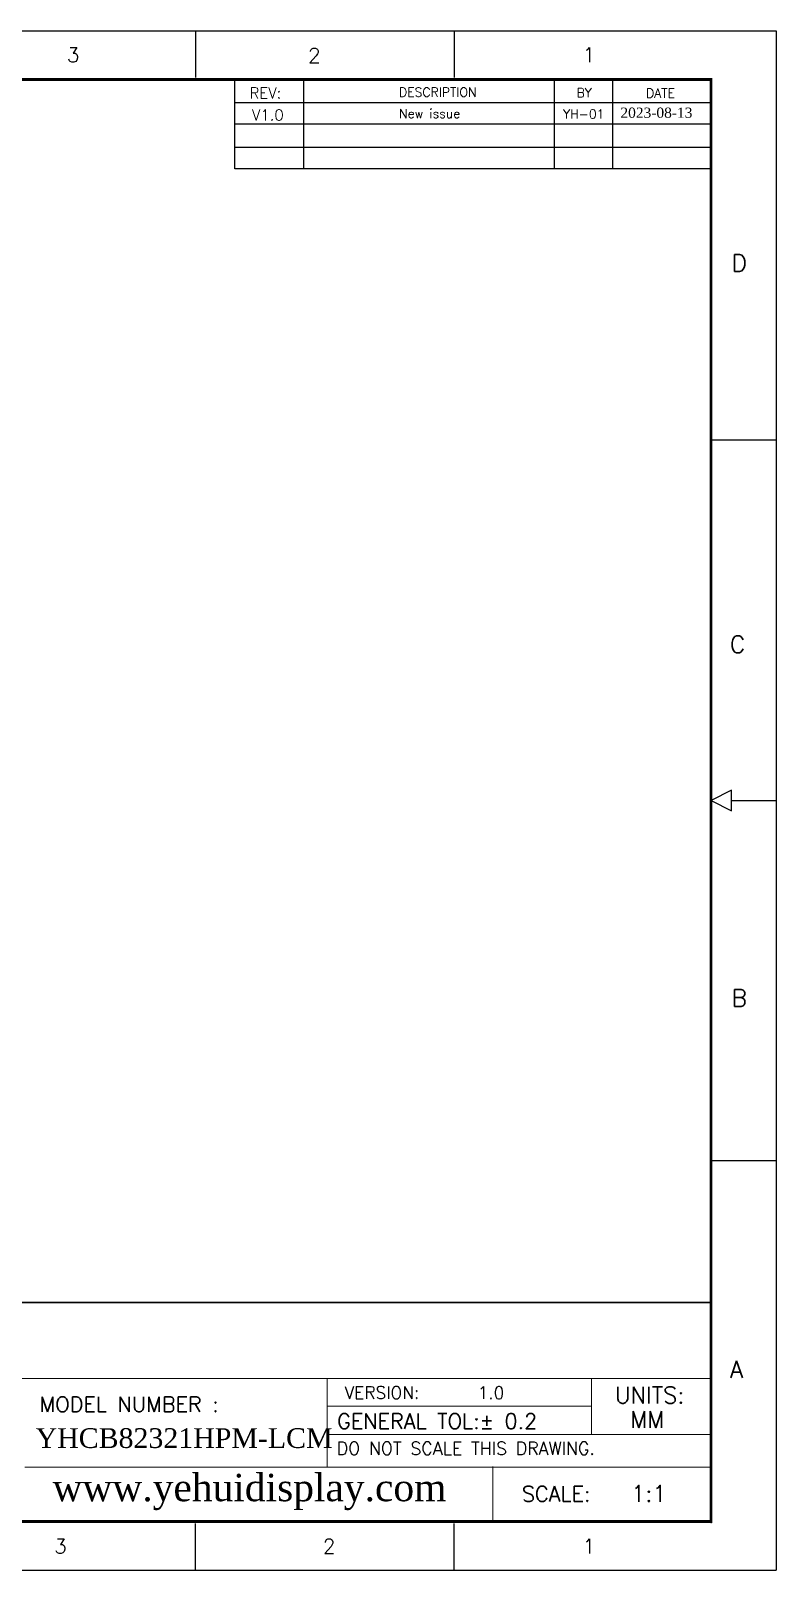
# Model space of a CAD drawing. Header units: millimetres. Extents: x 177 to 2090, y 1120 to 1614.
# Drawn here: x 1970.3 to 2089.9, y 1366.9 to 1614 of the extents above; entities that cross this region are included whole.
import ezdxf

# ---------------------------------------------------------------- set-up
doc = ezdxf.new("R2010")
doc.units = ezdxf.units.MM
doc.header["$LTSCALE"] = 3
doc.layers.get('0').update_dxf_attribs({"lineweight": 15})
doc.layers.add('BL', color=2, linetype='Continuous')
doc.styles.add('romans', font='romans.shx')
doc.styles.get("Standard").update_dxf_attribs({"font": 'romand.shx', "oblique": 18})
doc.styles.add('样式 3', font='')
doc.styles.get('样式 3').set_extended_font_data('FangSong_GB2312')

msp = doc.modelspace()

# ---------------------------------------------------------------- linework, layer by layer
at = {"layer": 'BL', "color": 0}
for p, q in [((1740.343, 1614.047), (2089.928, 1614.047)), ((1996.736, 1614.047), (1996.736, 1606.571)), ((2038.232, 1614.047), (2038.232, 1606.571)), ((2089.928, 1614.047), (2089.928, 1366.858)), ((2079.475, 1548.378), (2089.928, 1548.378)), ((2082.776, 1492.088), (2079.475, 1490.437)), ((2082.776, 1492.088), (2079.475, 1490.437)), ((2082.776, 1488.787), (2082.776, 1492.088)), ((2082.776, 1488.787), (2082.776, 1492.088)), ((2079.475, 1490.437), (2082.776, 1488.787)), ((2079.475, 1490.437), (2082.776, 1488.787)), ((2082.776, 1490.437), (2089.928, 1490.437)), ((2089.928, 1432.568), (2079.475, 1432.568)), ((1996.736, 1366.858), (1996.736, 1374.334)), ((2038.232, 1366.858), (2038.232, 1374.334)), ((1740.343, 1366.858), (2089.928, 1366.858))]:
    msp.add_line(p, q, dxfattribs=at)
at = {"layer": 'BL', "color": 7}
for p, q in [((2003.034, 1591.878), (2003.034, 1606.231)), ((2003.034, 1599.204), (2003.034, 1606.231)), ((2014.148, 1591.878), (2014.148, 1606.231)), ((2014.148, 1599.204), (2014.148, 1606.231)), ((2054.282, 1606.231), (2054.282, 1591.878)), ((2063.654, 1606.231), (2063.654, 1591.878)), ((2079.475, 1602.494), (2003.034, 1602.494)), ((2079.475, 1602.494), (2003.034, 1602.494)), ((2079.475, 1599.054), (2003.034, 1599.054)), ((2079.475, 1599.054), (2003.034, 1599.054)), ((2079.475, 1595.317), (2003.034, 1595.317)), ((2079.475, 1595.317), (2003.034, 1595.317)), ((2079.475, 1591.878), (2003.034, 1591.878)), ((2079.475, 1591.878), (2003.034, 1591.878))]:
    msp.add_line(p, q, dxfattribs=at)
at = {"layer": 'BL', "color": 0}
for points, const_width in [([(2079.475, 1606.231), (1749.145, 1606.231), (1749.145, 1374.674), (2079.475, 1374.674), (2079.475, 1606.231)], 0.459), ([(1923.824, 1409.843), (2079.475, 1409.843)], 0.294), ([(2079.475, 1397.649), (1923.824, 1397.649)], 0.143), ([(2017.85, 1397.649), (2017.85, 1383.405)], 0.143), ([(2060.279, 1397.649), (2060.279, 1388.635)], 0.143), ([(2060.279, 1393.213), (2017.85, 1393.213)], 0.143), ([(2079.382, 1388.635), (2017.85, 1388.635)], 0.143), ([(2079.475, 1383.405), (1969.298, 1383.405)], 0.143), ([(2044.458, 1383.552), (2044.458, 1374.538)], 0.143), ([(2079.475, 1383.688), (2079.475, 1374.674)], 0.143), ([(2079.475, 1383.405), (2079.475, 1374.391)], 0.143), ([(2079.475, 1383.405), (2079.475, 1374.391)], 0.143), ([(2079.475, 1383.405), (2079.475, 1374.391)], 0.143)]:
    msp.add_lwpolyline(points, dxfattribs=dict(at, const_width=const_width))

# ---------------------------------------------------------------- texts
at = {"style": 'romans'}
msp.add_text('VERSION:', height=1.9987, dxfattribs=at).set_placement((2020.661, 1394.375))
at = {"linetype": 'ByBlock', "insert": (2064.928, 1601.713), "char_height": 1.639994, "width": 16.48498, "attachment_point": 1}
msp.add_mtext('{\\fTimes New Roman|b0|i0|c0|p18;\\Q0;\\C7;202\\fTimes New Roman|b0|i0|c186|p18;3\\fTimes New Roman|b0|i0|c0|p18;-\\fTimes New Roman|b0|i0|c186|p18;08\\fTimes New Roman|b0|i0|c0|p18;-13}', dxfattribs=at)
at = {"color": 7, "attachment_point": 1, "style": '样式 3'}
for s, insert, char_height, width in [('{\\fTimes New Roman|b0|i0|c186|p18;YHCB82321HPM-LCM}', (1971.078, 1389.66), 3.17239, 29.15162), ('{\\fTimes New Roman|b0|i0|c186|p18;www.yehuidisplay.com}', (1973.788, 1382.346), 4.4061, 69.30539)]:
    msp.add_mtext(s, dxfattribs=dict(at, insert=insert, char_height=char_height, width=width))
at = {"style": 'romans'}
msp.add_attdef('1.0', (2041.998, 1394.359), '1.0', height=1.9988, dxfattribs=at)
at = {"layer": 'BL', "color": 0, "style": 'romans'}
for s, height, p in [('3', 2.336, (1976.111, 1609.02)), ('2', 2.334, (2014.808, 1608.917)), ('1', 2.336, (2058.879, 1609.02)), ('REV:', 1.7478, (2005.412, 1603.179)), ('REV:', 1.7478, (2005.412, 1603.179)), ('V1.0', 1.7478, (2005.805, 1599.646)), ('D', 2.751, (2082.768, 1575.388)), ('C', 2.751, (2082.483, 1514.143)), ('B', 2.751, (2082.768, 1457.364)), ('A', 2.751, (2082.506, 1397.731)), ('MODEL NUMBER :', 2.44794, (1971.726, 1392.269)), ('UNITS:', 2.6578, (2064.044, 1393.642)), ('GENERAL TOL:%%P 0.2', 2.44794, (2019.471, 1389.567)), ('MM', 2.6578, (2066.519, 1389.729)), ('DO NOT SCALE THIS DRAWING.', 2.04426, (2019.396, 1385.411)), ('SCALE:', 2.4479, (2049.125, 1377.889)), ('1:1', 2.6578, (2066.644, 1377.831)), ('3', 2.336, (1974.068, 1369.549)), ('2', 2.336, (2017.183, 1369.549)), ('1', 2.336, (2058.879, 1369.549))]:
    msp.add_text(s, height=height, dxfattribs=at).set_placement(p)
at = {"layer": 'BL', "color": 7, "style": 'romans'}
for s, height, p in [('DESCRIPTION', 1.45936, (2029.4, 1603.466)), ('BY', 1.4594, (2057.897, 1603.379)), ('DATE', 1.4594, (2069.042, 1603.305)), ('New issue', 1.4594, (2029.4, 1600.027)), ('YH-01', 1.4594, (2055.736, 1599.94))]:
    msp.add_text(s, height=height, dxfattribs=at).set_placement(p)

doc.saveas('drawing.dxf')
